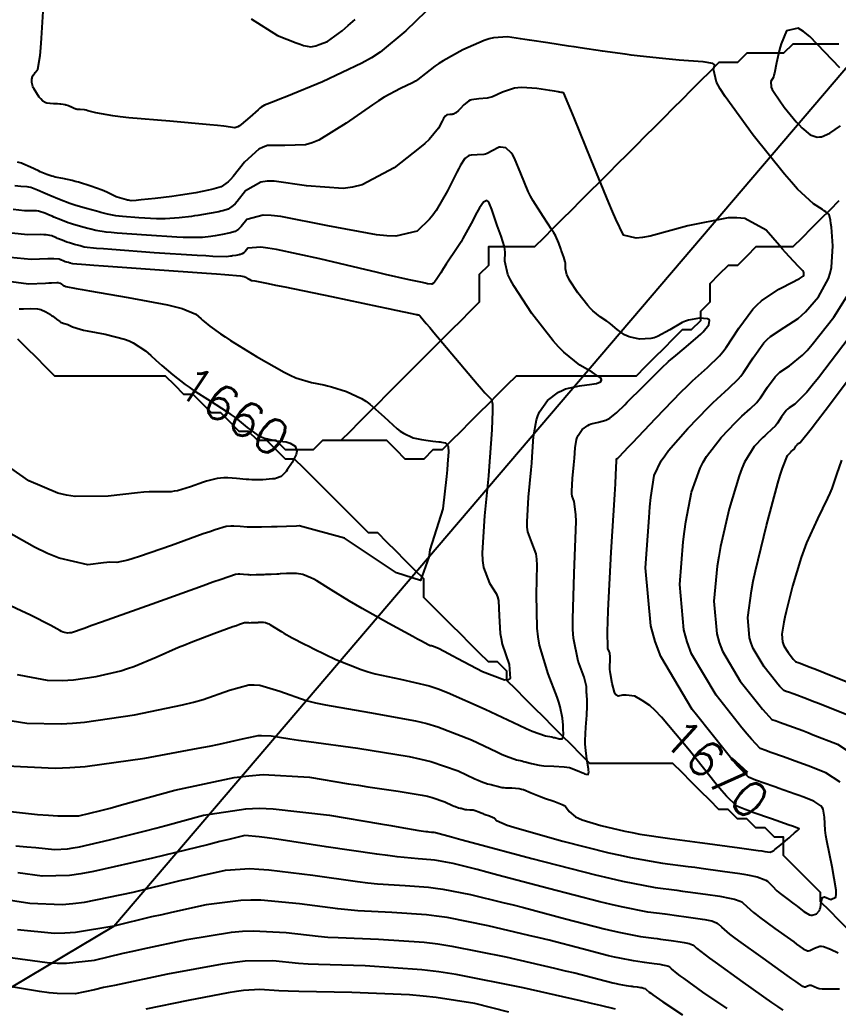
# Model space of a CAD drawing. Header units: metres. Extents: x 837117 to 838479, y 1189012 to 1191015.
# Drawn here: x 837875.2 to 837963.9, y 1190220.5 to 1190327.7 of the extents above; entities that cross this region are included whole.
import ezdxf

# ---------------------------------------------------------------- set-up
doc = ezdxf.new("R2010")
doc.units = ezdxf.units.M
doc.header["$LTSCALE"] = 0.3
for name, color, linetype in [('CORREDORVIA', 70, 'Continuous'), ('COTAS 10', 1, 'Continuous'), ('COTAS INT', 252, 'Continuous'), ('DRENAJE', 5, 'Continuous')]:
    doc.layers.add(name, color=color, linetype=linetype)
doc.styles.get("Standard").update_dxf_attribs({"font": 'simplex.shx'})

msp = doc.modelspace()

# ---------------------------------------------------------------- linework, layer by layer
at = {"layer": 'CORREDORVIA'}
msp.add_lwpolyline([(837910.68, 1191000.96), (838157.03, 1190996.19), (838237.17, 1190821.34), (838237, 1190602.88), (838240.03, 1190437.2), (838223.54, 1190366.27), (838212.2, 1190288.92), (838221.4, 1189997.88), (837954.54, 1189509.17), (837751.16, 1189231.38), (837593.19, 1189234.4), (837744.49, 1189686.61), (837750.28, 1189933.97), (837723.62, 1190051.52), (837726.09, 1190134.48), (837885.38, 1190229.43), (837983.18, 1190344.12), (837817.55, 1190502.19), (837798.03, 1190660.17), (837963.57, 1190795.98)], close=True, dxfattribs=at)
at = {"layer": 'COTAS 10'}
for points in [[(837873.78, 1190246.79), (837879.04, 1190246.55), (837880.63, 1190246.62), (837882.28, 1190246.74), (837888.73, 1190247.62), (837894.52, 1190248.71), (837895.74, 1190248.95), (837896.81, 1190249.17), (837899.33, 1190249.74), (837900.69, 1190250.03), (837901.04, 1190250.08), (837901.37, 1190250.1), (837902.43, 1190250.05), (837904.46, 1190249.74), (837905.4, 1190249.6), (837906.5, 1190249.45), (837911.83, 1190248.71), (837917.39, 1190247.8), (837918.64, 1190247.54), (837919.75, 1190247.27), (837922.71, 1190246.26), (837924.49, 1190245.41), (837924.86, 1190245.25), (837925.18, 1190245.11), (837925.88, 1190244.86), (837926.26, 1190244.78), (837926.38, 1190244.75), (837926.49, 1190244.72), (837926.94, 1190244.59), (837927.46, 1190244.47), (837927.63, 1190244.45), (837927.81, 1190244.43), (837928.53, 1190244.41), (837929.32, 1190244.34), (837929.55, 1190244.29), (837929.78, 1190244.23), (837930.62, 1190243.89), (837931.52, 1190243.5), (837931.79, 1190243.39), (837932.06, 1190243.29), (837933.08, 1190242.97), (837933.97, 1190242.61), (837934.17, 1190242.5), (837934.33, 1190242.38), (837934.74, 1190241.87), (837935.4, 1190241.29), (837935.74, 1190241.12), (837936.14, 1190240.96), (837938.14, 1190240.32), (837940.76, 1190239.71), (837941.55, 1190239.56), (837942.38, 1190239.41), (837945.62, 1190238.92), (837948.88, 1190238.5), (837949.71, 1190238.39), (837950.52, 1190238.28), (837953.19, 1190237.92), (837955.21, 1190237.63), (837955.61, 1190237.58), (837955.94, 1190237.53), (837956.52, 1190237.44), (837956.77, 1190237.54), (837956.89, 1190237.62), (837957.02, 1190237.72), (837957.68, 1190238.25), (837958.38, 1190238.85), (837958.55, 1190238.99), (837958.71, 1190239.13), (837959.16, 1190239.53), (837959.47, 1190239.8), (837959.53, 1190239.85), (837959.58, 1190239.9), (837959.66, 1190239.98), (837959.21, 1190240.15), (837958.92, 1190240.26), (837958.55, 1190240.39), (837956.64, 1190241.05), (837954.62, 1190241.76), (837954.19, 1190241.92), (837953.81, 1190242.06), (837952.9, 1190242.43), (837951.78, 1190243.51), (837951.26, 1190244.1), (837950.66, 1190244.82), (837947.75, 1190248.46), (837944.73, 1190252.08), (837944.05, 1190252.79), (837943.45, 1190253.36), (837942.63, 1190253.88), (837941.85, 1190254.36), (837940.89, 1190254.46), (837940.68, 1190254.47), (837940.49, 1190254.46), (837940.05, 1190254.37), (837939.78, 1190254.49), (837939.71, 1190254.62), (837939.64, 1190254.79), (837939.39, 1190255.74), (837939.21, 1190256.79), (837939.18, 1190257.02), (837939.15, 1190257.23), (837939.14, 1190257.76), (837939.16, 1190258.09), (837939.17, 1190258.17), (837939.17, 1190258.25), (837939.17, 1190258.47), (837939.16, 1190258.65), (837939.16, 1190258.69), (837939.16, 1190258.73), (837939.15, 1190258.86), (837939.12, 1190259.04), (837939.09, 1190259.11), (837939.07, 1190259.19), (837938.93, 1190259.54), (837938.88, 1190261.39), (837938.91, 1190262.41), (837938.96, 1190263.65), (837939.29, 1190269.97), (837939.66, 1190276.2), (837939.73, 1190277.39), (837939.78, 1190278.34), (837939.86, 1190279.87), (837939.86, 1190279.88), (837939.86, 1190279.89), (837939.86, 1190279.9), (837939.86, 1190279.94), (837939.86, 1190279.98), (837939.86, 1190280), (837939.86, 1190280.04), (837939.87, 1190280.06), (837939.87, 1190280.08), (837939.89, 1190280.09), (837939.91, 1190280.11), (837939.91, 1190280.11), (837939.92, 1190280.11), (837939.94, 1190280.12), (837939.96, 1190280.12), (837939.97, 1190280.13), (837939.98, 1190280.13), (837940, 1190280.15), (837940.02, 1190280.17), (837940.03, 1190280.18), (837940.04, 1190280.19), (837940.07, 1190280.22), (837940.71, 1190280.9), (837941.1, 1190281.31), (837941.59, 1190281.82), (837944.12, 1190284.49), (837946.88, 1190287.34), (837947.52, 1190287.97), (837948.1, 1190288.53), (837949.72, 1190289.98), (837951.01, 1190291.24), (837951.37, 1190291.68), (837951.74, 1190292.16), (837953.11, 1190294.23), (837954.62, 1190296.3), (837955.08, 1190296.78), (837955.56, 1190297.22), (837957.44, 1190298.48), (837959.07, 1190299.3), (837959.38, 1190299.47), (837959.64, 1190299.6), (837960.09, 1190299.88), (837960.15, 1190299.98), (837960.16, 1190300.01), (837960.17, 1190300.04), (837960.17, 1190300.17), (837960.15, 1190300.29), (837960.13, 1190300.32), (837960.12, 1190300.35), (837960.04, 1190300.46), (837959.83, 1190300.68), (837959.73, 1190300.79), (837959.61, 1190300.91), (837959.04, 1190301.51), (837958.16, 1190302.46), (837957.85, 1190302.81), (837957.51, 1190303.19), (837956.06, 1190304.88), (837953.77, 1190306.12), (837952.91, 1190306.22), (837951.94, 1190306.22), (837947.6, 1190305.33), (837943.49, 1190304.22), (837942.66, 1190304.08), (837941.97, 1190304), (837940.61, 1190304.33), (837939.78, 1190306.07), (837939.43, 1190306.89), (837939.02, 1190307.84), (837937.1, 1190312.51), (837935.27, 1190317.03), (837934.91, 1190317.9), (837934.62, 1190318.59), (837934.13, 1190319.72), (837934.06, 1190319.76), (837934.03, 1190319.77), (837934, 1190319.78), (837933.85, 1190319.8), (837933.7, 1190319.83), (837933.67, 1190319.83), (837933.64, 1190319.84), (837933.54, 1190319.85), (837933.13, 1190319.92), (837932.9, 1190319.96), (837932.62, 1190320), (837931.21, 1190320.23), (837929.59, 1190320.34), (837929.18, 1190320.31), (837928.79, 1190320.26), (837927.51, 1190319.83), (837926.41, 1190319.34), (837926.13, 1190319.25), (837925.85, 1190319.18), (837924.94, 1190319.09), (837924.16, 1190319.01), (837923.98, 1190318.95), (837923.81, 1190318.87), (837923.3, 1190318.47), (837922.91, 1190318.03), (837922.81, 1190317.93), (837922.72, 1190317.84), (837922.45, 1190317.59), (837922.2, 1190317.45), (837922.13, 1190317.43), (837922.06, 1190317.41), (837921.79, 1190317.39), (837921.54, 1190317.38), (837921.48, 1190317.36), (837921.43, 1190317.34), (837921.28, 1190317.24), (837921.11, 1190316.96), (837921.04, 1190316.83), (837920.95, 1190316.68), (837920.57, 1190315.92), (837919.56, 1190314.71), (837919.08, 1190314.27), (837918.52, 1190313.78), (837915.75, 1190311.61), (837912.28, 1190309.8), (837911.26, 1190309.54), (837910.22, 1190309.39), (837906.26, 1190309.68), (837902.75, 1190310.19), (837901.99, 1190310.17), (837901.32, 1190310.07), (837899.67, 1190309.13), (837898.74, 1190307.97), (837898.53, 1190307.74), (837898.33, 1190307.54), (837897.78, 1190307.14), (837897.2, 1190306.97), (837896.99, 1190306.92), (837896.75, 1190306.87), (837895.72, 1190306.66), (837894.49, 1190306.46), (837894.14, 1190306.41), (837893.79, 1190306.36), (837892.45, 1190306.2), (837890.94, 1190306.1), (837890.48, 1190306.1), (837890, 1190306.1), (837888.09, 1190306.19), (837886.34, 1190306.34), (837885.95, 1190306.38), (837885.6, 1190306.43), (837884.71, 1190306.59), (837883.99, 1190306.79), (837883.75, 1190306.86), (837883.49, 1190306.93), (837882.42, 1190307.21), (837881.25, 1190307.55), (837880.93, 1190307.65), (837880.61, 1190307.76), (837879.5, 1190308.18), (837878.46, 1190308.61), (837878.2, 1190308.73), (837877.95, 1190308.84), (837877.12, 1190309.21), (837876.38, 1190309.49), (837876.18, 1190309.54), (837875.99, 1190309.58), (837875.32, 1190309.62), (837874.64, 1190309.69)], [(837875.11, 1190296.33), (837875.35, 1190296.34), (837875.58, 1190296.35), (837876.38, 1190296.39), (837877.11, 1190296.35), (837877.29, 1190296.32), (837877.46, 1190296.27), (837878.03, 1190296.02), (837878.52, 1190295.71), (837878.64, 1190295.62), (837878.76, 1190295.53), (837879.17, 1190295.22), (837879.52, 1190294.96), (837879.61, 1190294.9), (837879.7, 1190294.86), (837879.99, 1190294.75), (837880.29, 1190294.67), (837880.39, 1190294.63), (837880.49, 1190294.59), (837880.91, 1190294.39), (837881.73, 1190294.12), (837882.09, 1190294.03), (837882.5, 1190293.94), (837884.46, 1190293.58), (837886.54, 1190293.06), (837887.04, 1190292.88), (837887.49, 1190292.67), (837888.83, 1190291.78), (837889.38, 1190291.28), (837889.95, 1190290.76), (837890.27, 1190290.49), (837890.59, 1190290.21), (837891.77, 1190289.2), (837893.11, 1190288.15), (837893.54, 1190287.85), (837893.99, 1190287.54), (837895.82, 1190286.37), (837897.65, 1190285.19), (837898.09, 1190284.87), (837898.52, 1190284.56), (837899.84, 1190283.48), (837901.03, 1190282.62), (837901.36, 1190282.45), (837901.7, 1190282.31), (837902.96, 1190282.05), (837904.05, 1190281.92), (837904.29, 1190281.86), (837904.5, 1190281.79), (837905.04, 1190281.44), (837905.2, 1190280.92), (837905.19, 1190280.74), (837905.14, 1190280.54), (837904.72, 1190279.69), (837904.18, 1190278.88), (837904.05, 1190278.7), (837903.92, 1190278.55), (837903.53, 1190278.17), (837903.02, 1190277.97), (837902.82, 1190277.93), (837902.59, 1190277.9), (837901.53, 1190277.82), (837900.34, 1190277.82), (837900.02, 1190277.83), (837899.72, 1190277.84), (837898.68, 1190277.94), (837897.75, 1190278.01), (837897.52, 1190278.01), (837897.29, 1190278.01), (837896.57, 1190277.94), (837895.72, 1190277.74), (837895.43, 1190277.65), (837895.11, 1190277.54), (837893.71, 1190277.06), (837892.28, 1190276.63), (837891.93, 1190276.56), (837891.6, 1190276.51), (837890.62, 1190276.5), (837889.21, 1190276.51), (837888.62, 1190276.47), (837887.94, 1190276.41), (837884.77, 1190276.03), (837881.18, 1190275.99), (837880.24, 1190276.13), (837879.32, 1190276.35), (837876.18, 1190277.7), (837873.24, 1190279.75)], [(837964.24, 1190279.95), (837963.71, 1190278.37), (837963.18, 1190276.86), (837962.96, 1190276.36), (837962.73, 1190275.82), (837961.63, 1190273.59), (837960.44, 1190270.97), (837960.14, 1190270.19), (837959.85, 1190269.39), (837958.92, 1190266.29), (837958.23, 1190263.52), (837958.1, 1190262.92), (837957.99, 1190262.39), (837957.78, 1190261.08), (837957.86, 1190260.26), (837957.92, 1190260.04), (837958, 1190259.82), (837958.44, 1190259.08), (837958.91, 1190258.49), (837959, 1190258.38), (837959.08, 1190258.28), (837959.24, 1190258.12), (837959.34, 1190258.08), (837959.38, 1190258.06), (837959.43, 1190258.04), (837959.66, 1190257.96), (837960.85, 1190257.5), (837961.51, 1190257.24), (837962.31, 1190256.92), (837966.38, 1190255.3)], [(837951.83, 1190220.49), (837949.22, 1190222.28), (837947.17, 1190223.75), (837946.76, 1190224.05), (837946.43, 1190224.3), (837945.81, 1190224.8), (837945.63, 1190224.97), (837945.57, 1190225), (837945.51, 1190225.04), (837945.25, 1190225.13), (837944.88, 1190225.21), (837944.74, 1190225.23), (837944.59, 1190225.26), (837943.94, 1190225.35), (837943.14, 1190225.46), (837942.9, 1190225.49), (837942.65, 1190225.53), (837941.68, 1190225.65), (837940.2, 1190225.94), (837939.64, 1190226.06), (837939, 1190226.22), (837936.13, 1190226.96), (837932.56, 1190227.89), (837931.47, 1190228.16), (837930.35, 1190228.43), (837925.95, 1190229.47), (837921.51, 1190230.35), (837920.36, 1190230.52), (837919.25, 1190230.67), (837915.5, 1190230.92), (837911.82, 1190231.1), (837910.75, 1190231.19), (837909.65, 1190231.3), (837905.5, 1190231.85), (837901.33, 1190232.24), (837900.22, 1190232.24), (837899.13, 1190232.21), (837895.38, 1190231.73), (837891.65, 1190230.92), (837890.58, 1190230.67), (837889.48, 1190230.42), (837885.38, 1190229.43), (837881.22, 1190228.73), (837880.09, 1190228.66), (837878.96, 1190228.64), (837874.96, 1190229.01)]]:
    msp.add_lwpolyline(points, dxfattribs=at)
at = {"layer": 'COTAS INT'}
for points in [[(837919.2, 1190328.56), (837917.04, 1190326.48), (837914.23, 1190324.17), (837913.29, 1190323.56), (837912.27, 1190322.97), (837907.99, 1190320.94), (837904.12, 1190319.37), (837903.37, 1190319.07), (837902.76, 1190318.82), (837901.7, 1190318.43), (837901.36, 1190318.21), (837901.2, 1190318.09), (837901.01, 1190317.93), (837900.11, 1190317.11), (837899.19, 1190316.32), (837899, 1190316.18), (837898.84, 1190316.08), (837898.48, 1190315.97), (837897.3, 1190316.15), (837896.62, 1190316.22), (837895.78, 1190316.3), (837891.47, 1190316.67), (837887, 1190317.06), (837886.07, 1190317.17), (837885.26, 1190317.26), (837883.44, 1190317.58), (837882.58, 1190317.82), (837882.39, 1190317.86), (837882.21, 1190317.9), (837881.73, 1190317.94), (837881.4, 1190317.95), (837881.32, 1190317.97), (837881.25, 1190317.98), (837881.02, 1190318.08), (837880.81, 1190318.2), (837880.75, 1190318.23), (837880.69, 1190318.25), (837880.46, 1190318.34), (837880.23, 1190318.42), (837880.17, 1190318.43), (837880.1, 1190318.45), (837879.88, 1190318.5), (837879.65, 1190318.53), (837879.59, 1190318.53), (837879.52, 1190318.54), (837879.28, 1190318.56), (837879.01, 1190318.57), (837878.92, 1190318.57), (837878.83, 1190318.58), (837878.47, 1190318.59), (837878.12, 1190318.64), (837878.03, 1190318.67), (837877.95, 1190318.7), (837877.7, 1190318.86), (837877.46, 1190319.11), (837877.38, 1190319.21), (837877.31, 1190319.3), (837877, 1190319.74), (837876.72, 1190320.21), (837876.66, 1190320.33), (837876.62, 1190320.45), (837876.51, 1190320.88), (837876.51, 1190321.25), (837876.52, 1190321.33), (837876.54, 1190321.42), (837876.65, 1190321.67), (837876.81, 1190321.89), (837876.87, 1190321.96), (837876.92, 1190322.03), (837877.15, 1190322.31), (837877.41, 1190323.81), (837877.48, 1190324.65), (837877.56, 1190325.68), (837877.86, 1190330.93)], [(837900.27, 1190327.78), (837903.12, 1190325.98), (837905.16, 1190325.17), (837905.58, 1190325.02), (837905.94, 1190324.9), (837906.74, 1190324.74), (837907.26, 1190324.86), (837907.44, 1190324.92), (837907.65, 1190324.99), (837908.54, 1190325.33), (837910.13, 1190326.47), (837910.78, 1190327.04), (837911.52, 1190327.72)], [(837964.05, 1190322.48), (837960.8, 1190325.88), (837960.12, 1190326.41), (837959.54, 1190326.75), (837958.27, 1190326.49), (837957.71, 1190325.07), (837957.59, 1190324.69), (837957.48, 1190324.31), (837957.2, 1190323), (837956.99, 1190321.9), (837956.92, 1190321.67), (837956.85, 1190321.47), (837956.57, 1190320.98), (837956.61, 1190320.38), (837956.74, 1190320.1), (837956.93, 1190319.78), (837958.03, 1190318.22), (837959.34, 1190316.62), (837959.66, 1190316.27), (837959.95, 1190315.97), (837960.83, 1190315.22), (837961.61, 1190314.96), (837961.84, 1190314.97), (837962.07, 1190315), (837962.96, 1190315.4), (837964.14, 1190316.17)], [(837871.59, 1190242.14), (837877.13, 1190241.53), (837878.3, 1190241.44), (837879.3, 1190241.37), (837881.6, 1190241.4), (837883.96, 1190241.96), (837885, 1190242.23), (837886.21, 1190242.56), (837891.99, 1190244.15), (837898.41, 1190245.53), (837900.03, 1190245.73), (837901.57, 1190245.85), (837906.59, 1190245.58), (837910.83, 1190244.87), (837911.9, 1190244.7), (837912.92, 1190244.54), (837916.2, 1190244.05), (837918.79, 1190243.63), (837919.37, 1190243.51), (837919.88, 1190243.38), (837921.26, 1190242.91), (837922.09, 1190242.52), (837922.26, 1190242.44), (837922.41, 1190242.38), (837922.74, 1190242.26), (837922.91, 1190242.22), (837922.97, 1190242.21), (837923.02, 1190242.2), (837923.23, 1190242.14), (837923.47, 1190242.08), (837923.55, 1190242.07), (837923.63, 1190242.06), (837923.97, 1190242.05), (837924.34, 1190242.02), (837924.44, 1190242), (837924.55, 1190241.97), (837924.94, 1190241.81), (837925.36, 1190241.63), (837925.48, 1190241.58), (837925.61, 1190241.53), (837926.08, 1190241.38), (837926.5, 1190241.22), (837926.59, 1190241.16), (837926.67, 1190241.1), (837926.85, 1190240.87), (837928.02, 1190240.37), (837928.72, 1190240.15), (837929.58, 1190239.89), (837934.03, 1190238.65), (837939.03, 1190237.38), (837940.24, 1190237.11), (837941.37, 1190236.87), (837944.83, 1190236.27), (837947.63, 1190235.9), (837948.35, 1190235.81), (837949.04, 1190235.71), (837951.34, 1190235.4), (837953.22, 1190235.12), (837953.65, 1190235.05), (837954.04, 1190234.99), (837955.11, 1190234.76), (837955.85, 1190234.49), (837956.03, 1190234.4), (837956.2, 1190234.29), (837956.72, 1190233.81), (837957.24, 1190233.27), (837957.4, 1190233.12), (837957.58, 1190232.97), (837958.3, 1190232.41), (837959.07, 1190231.86), (837959.27, 1190231.71), (837959.47, 1190231.56), (837960.16, 1190231.03), (837960.78, 1190230.67), (837960.93, 1190230.63), (837961.07, 1190230.61), (837961.53, 1190230.75), (837961.84, 1190231.13), (837961.9, 1190231.27), (837961.95, 1190231.42), (837962.02, 1190232.05), (837962.17, 1190232.53), (837962.27, 1190232.58), (837962.4, 1190232.59), (837963.08, 1190232.33), (837963.62, 1190232.57), (837963.66, 1190232.9), (837963.65, 1190233.34), (837963.22, 1190235.85), (837962.65, 1190238.66), (837962.55, 1190239.27), (837962.47, 1190239.82), (837962.39, 1190241.24), (837962.26, 1190242.1), (837962.15, 1190242.3), (837962.01, 1190242.48), (837961.24, 1190242.99), (837960.06, 1190243.44), (837959.65, 1190243.58), (837959.22, 1190243.74), (837957.37, 1190244.39), (837957.12, 1190244.48), (837955.63, 1190245), (837955.26, 1190245.14), (837954.93, 1190245.26), (837954.17, 1190245.57), (837952.96, 1190246.82), (837952.35, 1190247.54), (837951.63, 1190248.42), (837948.52, 1190252.35), (837948.07, 1190252.92), (837944.66, 1190258.65), (837944.04, 1190260.29), (837943.56, 1190261.97), (837943.01, 1190268.26), (837943.38, 1190273.73), (837943.48, 1190274.89), (837943.58, 1190275.9), (837943.94, 1190278.26), (837944.71, 1190279.87), (837945.08, 1190280.41), (837945.5, 1190280.98), (837947.59, 1190283.37), (837949.79, 1190285.65), (837950.3, 1190286.15), (837950.76, 1190286.6), (837952.03, 1190287.74), (837953.03, 1190288.72), (837953.31, 1190289.06), (837953.6, 1190289.43), (837954.66, 1190291.03), (837955.83, 1190292.64), (837956.19, 1190293.01), (837956.56, 1190293.35), (837958.02, 1190294.33), (837959.54, 1190295.31), (837959.94, 1190295.66), (837960.35, 1190296.03), (837961.75, 1190297.66), (837962.82, 1190299.62), (837963.02, 1190300.21), (837963.16, 1190300.81), (837963.3, 1190303.17), (837963.14, 1190305.2), (837963.09, 1190305.61), (837963.05, 1190305.94), (837962.89, 1190306.56), (837962.54, 1190306.84), (837962.37, 1190306.96), (837962.17, 1190307.1), (837961.19, 1190307.73), (837959.48, 1190309.33), (837958.81, 1190310.07), (837958.06, 1190310.94), (837954.67, 1190315.17), (837951.62, 1190319.35), (837951.08, 1190320.19), (837950.68, 1190320.9), (837950.35, 1190322.32), (837950.51, 1190322.76), (837950.42, 1190322.85), (837950.28, 1190322.93), (837949.25, 1190323.1), (837947.67, 1190323.23), (837947.16, 1190323.27), (837946.63, 1190323.31), (837944.47, 1190323.52), (837942.11, 1190323.77), (837941.44, 1190323.85), (837940.78, 1190323.94), (837938.34, 1190324.28), (837935.93, 1190324.64), (837935.28, 1190324.73), (837934.64, 1190324.83), (837932.41, 1190325.16), (837930.42, 1190325.45), (837929.93, 1190325.53), (837929.47, 1190325.6), (837928.04, 1190325.82), (837926.54, 1190325.73), (837926.04, 1190325.6), (837925.5, 1190325.42), (837923.22, 1190324.41), (837921.06, 1190323.21), (837920.59, 1190322.93), (837920.18, 1190322.66), (837919.15, 1190321.85), (837918.34, 1190321.19), (837918.06, 1190321.01), (837917.75, 1190320.83), (837916.46, 1190320.22), (837914.68, 1190319.28), (837914.06, 1190318.9), (837913.4, 1190318.47), (837910.56, 1190316.45), (837907.61, 1190314.63), (837906.87, 1190314.33), (837906.17, 1190314.11), (837903.93, 1190314.03), (837902.04, 1190314.04), (837901.55, 1190313.88), (837901.09, 1190313.65), (837899.56, 1190312.23), (837898.32, 1190310.68), (837898.03, 1190310.36), (837897.77, 1190310.1), (837897.03, 1190309.56), (837896.25, 1190309.34), (837895.96, 1190309.27), (837895.65, 1190309.2), (837894.26, 1190308.92), (837892.62, 1190308.65), (837892.15, 1190308.58), (837891.68, 1190308.52), (837889.88, 1190308.3), (837888.36, 1190308.14), (837888.05, 1190308.11), (837887.79, 1190308.09), (837887.25, 1190308.06), (837886.97, 1190308.11), (837886.86, 1190308.13), (837886.75, 1190308.16), (837886.26, 1190308.29), (837885.75, 1190308.46), (837885.62, 1190308.5), (837885.51, 1190308.55), (837885.15, 1190308.74), (837884.62, 1190308.99), (837884.39, 1190309.08), (837884.13, 1190309.19), (837882.9, 1190309.63), (837881.54, 1190310.06), (837881.2, 1190310.16), (837880.88, 1190310.24), (837879.85, 1190310.47), (837879.02, 1190310.63), (837878.83, 1190310.68), (837878.65, 1190310.72), (837878.12, 1190310.89), (837877.59, 1190311.12), (837877.41, 1190311.2), (837877.21, 1190311.29), (837876.34, 1190311.69), (837875.54, 1190312.05), (837875.37, 1190312.12), (837875.23, 1190312.17), (837874.94, 1190312.25)], [(837872.52, 1190251.98), (837875.97, 1190251.44), (837879.68, 1190251.34), (837880.9, 1190251.42), (837882.21, 1190251.54), (837887.63, 1190252.34), (837892.84, 1190253.41), (837894.01, 1190253.7), (837895.07, 1190253.99), (837897.91, 1190254.99), (837900.01, 1190255.57), (837900.6, 1190255.59), (837901.2, 1190255.55), (837903.39, 1190254.89), (837906.22, 1190253.9), (837907.23, 1190253.65), (837908.33, 1190253.4), (837913.1, 1190252.6), (837918.08, 1190251.69), (837919.32, 1190251.38), (837920.48, 1190251.04), (837924.16, 1190249.61), (837926.89, 1190248.31), (837927.46, 1190248.05), (837927.95, 1190247.84), (837929.03, 1190247.45), (837929.61, 1190247.33), (837929.79, 1190247.29), (837929.96, 1190247.25), (837930.65, 1190247.04), (837931.46, 1190246.86), (837931.71, 1190246.83), (837931.98, 1190246.8), (837933.08, 1190246.77), (837934.2, 1190246.71), (837934.48, 1190246.66), (837934.75, 1190246.61), (837935.61, 1190246.31), (837936.27, 1190246.01), (837936.4, 1190245.95), (837936.52, 1190245.91), (837936.78, 1190245.86), (837936.84, 1190246.14), (837936.83, 1190246.3), (837936.82, 1190246.49), (837936.65, 1190247.51), (837936.48, 1190248.8), (837936.46, 1190249.18), (837936.45, 1190249.56), (837936.52, 1190250.98), (837936.63, 1190252.31), (837936.64, 1190252.63), (837936.66, 1190252.93), (837936.66, 1190253.84), (837936.63, 1190254.55), (837936.62, 1190254.72), (837936.61, 1190254.89), (837936.59, 1190255.42), (837936.43, 1190256.12), (837936.35, 1190256.4), (837936.24, 1190256.72), (837935.69, 1190258.16), (837935.2, 1190260.64), (837935.14, 1190261.6), (837935.11, 1190262.7), (837935.25, 1190267.67), (837935.46, 1190272.37), (837935.47, 1190273.29), (837935.46, 1190274.06), (837935.27, 1190275.45), (837935.05, 1190276.03), (837935.02, 1190276.28), (837935.01, 1190276.57), (837935.08, 1190277.94), (837935.23, 1190279.43), (837935.26, 1190279.8), (837935.29, 1190280.16), (837935.37, 1190281.28), (837935.52, 1190282.19), (837935.6, 1190282.41), (837935.69, 1190282.62), (837936.14, 1190283.26), (837936.74, 1190283.71), (837936.93, 1190283.81), (837937.12, 1190283.89), (837937.89, 1190284.06), (837938.7, 1190284.27), (837938.91, 1190284.38), (837939.13, 1190284.5), (837939.89, 1190285.12), (837940.74, 1190285.95), (837941.01, 1190286.22), (837941.29, 1190286.5), (837942.44, 1190287.62), (837943.55, 1190288.71), (837944.05, 1190289.21), (837944.74, 1190289.91), (837945.48, 1190290.62), (837945.76, 1190290.86), (837946.06, 1190291.12), (837947.41, 1190292.22), (837948.72, 1190293.33), (837949.01, 1190293.6), (837949.26, 1190293.84), (837949.86, 1190294.59), (837949.93, 1190295.08), (837949.85, 1190295.17), (837949.71, 1190295.25), (837948.86, 1190295.34), (837947.67, 1190295.13), (837947.32, 1190295.01), (837946.97, 1190294.85), (837945.64, 1190294.08), (837944.31, 1190293.34), (837943.95, 1190293.21), (837943.59, 1190293.12), (837942.35, 1190293.05), (837941.24, 1190293.31), (837940.96, 1190293.41), (837940.71, 1190293.53), (837939.92, 1190294.09), (837939.21, 1190294.7), (837939.02, 1190294.85), (837938.82, 1190295), (837938.09, 1190295.47), (837937.28, 1190296.12), (837937.02, 1190296.39), (837936.75, 1190296.69), (837935.68, 1190298.08), (837934.77, 1190299.46), (837934.6, 1190299.76), (837934.47, 1190300.03), (837934.32, 1190300.69), (837934.34, 1190301.15), (837934.33, 1190301.28), (837934.3, 1190301.42), (837934.14, 1190301.95), (837933.93, 1190302.52), (837933.87, 1190302.69), (837933.81, 1190302.85), (837933.62, 1190303.46), (837933.24, 1190304.29), (837933.07, 1190304.58), (837932.86, 1190304.91), (837931.9, 1190306.35), (837930.82, 1190308.06), (837930.55, 1190308.56), (837930.3, 1190309.07), (837929.48, 1190311.01), (837928.79, 1190312.66), (837928.61, 1190313), (837928.43, 1190313.27), (837927.85, 1190313.81), (837927.3, 1190313.88), (837927.15, 1190313.85), (837926.99, 1190313.81), (837926.44, 1190313.51), (837925.84, 1190313.18), (837925.66, 1190313.12), (837925.48, 1190313.07), (837924.76, 1190313.03), (837924.1, 1190313), (837923.94, 1190312.97), (837923.81, 1190312.92), (837923.42, 1190312.65), (837922.96, 1190311.9), (837922.76, 1190311.55), (837922.54, 1190311.14), (837921.53, 1190309.13), (837920.3, 1190307), (837919.95, 1190306.5), (837919.59, 1190306.05), (837918.26, 1190304.76), (837915.95, 1190304.23), (837914.97, 1190304.25), (837913.85, 1190304.35), (837908.59, 1190305.34), (837903.47, 1190306.34), (837902.43, 1190306.45), (837901.56, 1190306.49), (837899.78, 1190306.03), (837899.17, 1190305.26), (837899.03, 1190305.11), (837898.9, 1190304.98), (837898.53, 1190304.71), (837898.15, 1190304.6), (837898.01, 1190304.57), (837897.86, 1190304.53), (837897.17, 1190304.4), (837896.36, 1190304.27), (837896.13, 1190304.23), (837895.9, 1190304.2), (837895.01, 1190304.09), (837893.53, 1190304.07), (837892.91, 1190304.08), (837892.21, 1190304.11), (837888.93, 1190304.31), (837885.75, 1190304.55), (837885.1, 1190304.61), (837884.56, 1190304.66), (837883.44, 1190304.82), (837882.91, 1190304.97), (837882.74, 1190305.01), (837882.55, 1190305.06), (837881.77, 1190305.27), (837880.91, 1190305.52), (837880.68, 1190305.59), (837880.45, 1190305.67), (837879.63, 1190305.98), (837878.88, 1190306.29), (837878.69, 1190306.38), (837878.5, 1190306.46), (837877.9, 1190306.73), (837877.22, 1190306.93), (837876.99, 1190306.96), (837876.74, 1190306.98), (837875.69, 1190306.98), (837874.48, 1190307.11)], [(837874.91, 1190256.72), (837875.85, 1190256.52), (837878.16, 1190256.09), (837879.85, 1190256.05), (837880.41, 1190256.08), (837881.01, 1190256.14), (837883.48, 1190256.5), (837886.14, 1190257.12), (837886.85, 1190257.34), (837887.55, 1190257.57), (837889.99, 1190258.57), (837892.39, 1190259.65), (837893.07, 1190259.93), (837893.75, 1190260.21), (837896.23, 1190261.16), (837898.27, 1190261.89), (837898.67, 1190262.03), (837898.99, 1190262.15), (837899.55, 1190262.34), (837899.65, 1190262.35), (837899.68, 1190262.35), (837899.71, 1190262.35), (837899.83, 1190262.34), (837899.97, 1190262.33), (837900.02, 1190262.33), (837900.06, 1190262.32), (837900.25, 1190262.33), (837900.46, 1190262.33), (837900.51, 1190262.33), (837900.56, 1190262.34), (837900.76, 1190262.34), (837900.95, 1190262.35), (837901.01, 1190262.35), (837901.06, 1190262.36), (837901.27, 1190262.37), (837901.49, 1190262.38), (837901.55, 1190262.38), (837901.6, 1190262.37), (837901.82, 1190262.34), (837902.09, 1190262.23), (837902.19, 1190262.18), (837902.3, 1190262.12), (837902.77, 1190261.83), (837903.4, 1190261.44), (837903.6, 1190261.32), (837903.82, 1190261.2), (837904.72, 1190260.69), (837906.05, 1190260), (837906.53, 1190259.76), (837907.07, 1190259.49), (837909.45, 1190258.34), (837912.18, 1190257.23), (837912.94, 1190256.98), (837913.7, 1190256.76), (837916.46, 1190256.2), (837919.55, 1190255.47), (837920.52, 1190255.15), (837921.53, 1190254.77), (837925.61, 1190252.96), (837929.29, 1190251.21), (837930.06, 1190250.86), (837930.71, 1190250.57), (837932.17, 1190250.05), (837932.85, 1190249.93), (837933.01, 1190249.89), (837933.17, 1190249.86), (837933.63, 1190249.73), (837933.94, 1190249.73), (837934, 1190249.78), (837934.05, 1190249.84), (837934.1, 1190250.25), (837934.08, 1190250.83), (837934.07, 1190251.02), (837934.06, 1190251.21), (837934.02, 1190251.98), (837933.75, 1190253.21), (837933.6, 1190253.7), (837933.41, 1190254.25), (837932.44, 1190256.77), (837931.52, 1190259.88), (837931.37, 1190260.79), (837931.25, 1190261.74), (837931.2, 1190265.36), (837931.26, 1190268.54), (837931.21, 1190269.21), (837931.14, 1190269.77), (837930.68, 1190271.03), (837930.24, 1190272.18), (837930.19, 1190272.67), (837930.16, 1190273.24), (837930.31, 1190275.93), (837930.6, 1190278.88), (837930.67, 1190279.61), (837930.72, 1190280.31), (837930.87, 1190282.52), (837931.17, 1190284.32), (837931.32, 1190284.75), (837931.5, 1190285.16), (837932.39, 1190286.42), (837933.58, 1190287.32), (837933.95, 1190287.5), (837934.33, 1190287.66), (837935.84, 1190288.01), (837937.18, 1190288.17), (837937.45, 1190288.22), (837937.67, 1190288.26), (837938.13, 1190288.43), (837938.23, 1190288.6), (837938.24, 1190288.65), (837938.23, 1190288.69), (837938.13, 1190288.85), (837937.68, 1190289.16), (837937.46, 1190289.3), (837937.2, 1190289.46), (837935.89, 1190290.23), (837934.13, 1190291.64), (837933.58, 1190292.22), (837933, 1190292.86), (837930.69, 1190295.85), (837928.72, 1190298.84), (837928.36, 1190299.49), (837928.08, 1190300.06), (837927.74, 1190301.5), (837927.8, 1190302.48), (837927.77, 1190302.77), (837927.72, 1190303.07), (837927.37, 1190304.21), (837926.92, 1190305.39), (837926.81, 1190305.7), (837926.7, 1190306.02), (837926.34, 1190307.12), (837926.01, 1190307.89), (837925.91, 1190308), (837925.81, 1190308.07), (837925.44, 1190307.91), (837925.01, 1190307.28), (837924.86, 1190307.04), (837924.71, 1190306.78), (837924.09, 1190305.59), (837923.4, 1190304.28), (837923.21, 1190303.95), (837923.01, 1190303.62), (837922.3, 1190302.52), (837921.67, 1190301.6), (837921.53, 1190301.39), (837921.4, 1190301.2), (837921.08, 1190300.66), (837920.83, 1190300.24), (837920.76, 1190300.12), (837920.69, 1190300.01), (837920.4, 1190299.58), (837920.13, 1190299.23), (837920.07, 1190299.16), (837920.01, 1190299.11), (837919.83, 1190299.01), (837919.36, 1190299.07), (837919.12, 1190299.12), (837918.83, 1190299.18), (837917.38, 1190299.5), (837914.82, 1190300.08), (837913.83, 1190300.31), (837912.73, 1190300.57), (837907.72, 1190301.75), (837903, 1190302.77), (837902.07, 1190302.92), (837901.3, 1190303.02), (837899.9, 1190302.93), (837899.6, 1190302.56), (837899.53, 1190302.48), (837899.46, 1190302.42), (837899.29, 1190302.29), (837899.1, 1190302.24), (837899.03, 1190302.22), (837898.96, 1190302.2), (837898.62, 1190302.14), (837898.23, 1190302.07), (837898.12, 1190302.06), (837898.01, 1190302.04), (837897.58, 1190301.99), (837896.11, 1190302.03), (837895.34, 1190302.07), (837894.42, 1190302.12), (837889.77, 1190302.43), (837885.16, 1190302.77), (837884.25, 1190302.84), (837883.51, 1190302.9), (837882.18, 1190303.04), (837881.84, 1190303.14), (837881.73, 1190303.17), (837881.61, 1190303.2), (837881.11, 1190303.33), (837880.58, 1190303.49), (837880.43, 1190303.53), (837880.28, 1190303.58), (837879.77, 1190303.78), (837879.29, 1190303.98), (837879.17, 1190304.03), (837879.05, 1190304.08), (837878.67, 1190304.25), (837878.06, 1190304.37), (837877.79, 1190304.38), (837877.49, 1190304.39), (837876.06, 1190304.35), (837874.31, 1190304.53)], [(837874.14, 1190301.95), (837876.44, 1190301.71), (837878.24, 1190301.79), (837878.6, 1190301.8), (837878.9, 1190301.8), (837879.45, 1190301.77), (837879.6, 1190301.7), (837879.65, 1190301.68), (837879.71, 1190301.66), (837879.9, 1190301.57), (837880.12, 1190301.49), (837880.24, 1190301.45), (837880.47, 1190301.39), (837880.67, 1190301.33), (837880.72, 1190301.32), (837880.77, 1190301.31), (837880.91, 1190301.27), (837882.34, 1190301.15), (837883.21, 1190301.08), (837884.28, 1190301.01), (837889.81, 1190300.61), (837895.41, 1190300.21), (837896.52, 1190300.13), (837897.43, 1190300.06), (837899.12, 1190299.91), (837899.47, 1190299.84), (837899.54, 1190299.83), (837899.59, 1190299.82), (837899.7, 1190299.78), (837899.73, 1190299.75), (837899.74, 1190299.75), (837899.75, 1190299.74), (837899.78, 1190299.71), (837899.84, 1190299.67), (837899.87, 1190299.65), (837899.9, 1190299.63), (837900.05, 1190299.54), (837900.24, 1190299.45), (837900.31, 1190299.43), (837900.38, 1190299.41), (837900.65, 1190299.36), (837902.1, 1190299.08), (837902.91, 1190298.91), (837903.9, 1190298.71), (837908.96, 1190297.67), (837914.08, 1190296.6), (837915.1, 1190296.39), (837915.96, 1190296.21), (837917.67, 1190295.85), (837918.15, 1190295.74), (837918.25, 1190295.72), (837918.32, 1190295.7), (837918.45, 1190295.68), (837918.47, 1190295.66), (837918.49, 1190295.64), (837918.51, 1190295.62), (837918.59, 1190295.53), (837919.24, 1190294.76), (837919.61, 1190294.32), (837920.07, 1190293.77), (837922.4, 1190290.99), (837924.76, 1190288.21), (837925.22, 1190287.68), (837925.6, 1190287.24), (837926.3, 1190286.53), (837926.42, 1190286), (837926.43, 1190285.68), (837926.43, 1190285.28), (837926.35, 1190283.23), (837926.14, 1190280.27), (837926.06, 1190279.29), (837925.97, 1190278.25), (837925.54, 1190273.92), (837925.31, 1190269.91), (837925.35, 1190269.06), (837925.43, 1190268.32), (837926.09, 1190266.62), (837926.82, 1190265.49), (837926.96, 1190265.11), (837927.06, 1190264.72), (837927.15, 1190263.07), (837927.25, 1190261.15), (837927.35, 1190260.59), (837927.48, 1190260.01), (837928.22, 1190257.8), (837928.35, 1190256.27), (837928.1, 1190256.12), (837927.72, 1190256.1), (837925.34, 1190257), (837922.67, 1190258.41), (837922.12, 1190258.7), (837921.65, 1190258.94), (837920.63, 1190259.47), (837920.2, 1190259.67), (837920.11, 1190259.71), (837920.03, 1190259.74), (837919.81, 1190259.8), (837919.67, 1190259.83), (837919.63, 1190259.84), (837919.59, 1190259.85), (837919.45, 1190259.91), (837918.71, 1190260.31), (837918.3, 1190260.54), (837917.79, 1190260.81), (837915.2, 1190262.23), (837912.3, 1190263.85), (837911.6, 1190264.26), (837910.94, 1190264.65), (837908.92, 1190265.9), (837907.4, 1190266.84), (837907.05, 1190267.03), (837906.73, 1190267.19), (837905.85, 1190267.53), (837905.17, 1190267.64), (837904.98, 1190267.65), (837904.79, 1190267.66), (837904.1, 1190267.65), (837903.42, 1190267.6), (837903.24, 1190267.58), (837903.06, 1190267.57), (837902.43, 1190267.55), (837901.82, 1190267.53), (837901.64, 1190267.52), (837901.46, 1190267.52), (837900.82, 1190267.5), (837900.21, 1190267.49), (837900.05, 1190267.5), (837899.91, 1190267.5), (837899.44, 1190267.54), (837899.05, 1190267.57), (837898.96, 1190267.57), (837898.86, 1190267.57), (837898.56, 1190267.54), (837897, 1190267.02), (837896.12, 1190266.71), (837895.05, 1190266.33), (837889.53, 1190264.34), (837884.06, 1190262.37), (837883.01, 1190262), (837882.17, 1190261.7), (837880.79, 1190261.22), (837880.68, 1190261.22), (837880.64, 1190261.22), (837880.59, 1190261.22), (837880.35, 1190261.19), (837879.91, 1190261.29), (837879.73, 1190261.37), (837879.52, 1190261.47), (837878.57, 1190262), (837876.35, 1190263.14), (837875.35, 1190263.61), (837874.18, 1190264.15)], [(837873.73, 1190299.36), (837876.15, 1190299.04), (837877.97, 1190299.14), (837878.33, 1190299.15), (837878.63, 1190299.17), (837879.2, 1190299.2), (837879.36, 1190299.19), (837879.4, 1190299.18), (837879.44, 1190299.17), (837879.56, 1190299.12), (837879.67, 1190299.05), (837879.7, 1190299.03), (837879.73, 1190299.01), (837879.82, 1190298.94), (837879.89, 1190298.88), (837879.91, 1190298.87), (837879.93, 1190298.86), (837880, 1190298.84), (837880.06, 1190298.82), (837880.09, 1190298.81), (837880.11, 1190298.8), (837880.2, 1190298.75), (837881.3, 1190298.54), (837881.95, 1190298.42), (837882.76, 1190298.28), (837886.94, 1190297.57), (837891.21, 1190296.76), (837892.07, 1190296.56), (837892.8, 1190296.37), (837894.27, 1190295.78), (837894.84, 1190295.26), (837895, 1190295.11), (837895.17, 1190294.97), (837895.77, 1190294.45), (837896.93, 1190293.64), (837897.44, 1190293.3), (837898.03, 1190292.92), (837900.86, 1190291.16), (837903.83, 1190289.48), (837904.5, 1190289.14), (837905.11, 1190288.86), (837906.79, 1190288.34), (837908.14, 1190288.1), (837908.55, 1190288), (837908.96, 1190287.89), (837910.58, 1190287.39), (837912.24, 1190286.61), (837912.69, 1190286.32), (837913.13, 1190286.01), (837914.68, 1190284.65), (837916.08, 1190283.35), (837916.43, 1190283.08), (837916.77, 1190282.85), (837917.83, 1190282.36), (837918.74, 1190282.17), (837918.97, 1190282.13), (837919.2, 1190282.09), (837919.96, 1190282), (837920.6, 1190281.94), (837920.74, 1190281.92), (837920.88, 1190281.9), (837921.29, 1190281.81), (837921.55, 1190281.61), (837921.59, 1190281.51), (837921.63, 1190281.4), (837921.66, 1190280.85), (837921.55, 1190279.49), (837921.49, 1190278.88), (837921.42, 1190278.15), (837921.05, 1190274.65), (837919.63, 1190270.23), (837919.52, 1190269.41), (837918.6, 1190266.89), (837916.01, 1190267.73), (837910.37, 1190271.47), (837905.48, 1190272.82), (837905.17, 1190272.8), (837904.11, 1190272.75), (837903.07, 1190272.72), (837902.77, 1190272.71), (837902.48, 1190272.7), (837901.38, 1190272.67), (837900.35, 1190272.66), (837900.09, 1190272.66), (837899.85, 1190272.67), (837899.06, 1190272.74), (837898.4, 1190272.79), (837898.24, 1190272.79), (837898.08, 1190272.79), (837897.56, 1190272.74), (837896.36, 1190272.38), (837895.78, 1190272.18), (837895.08, 1190271.94), (837891.62, 1190270.7), (837888.17, 1190269.5), (837887.47, 1190269.28), (837886.89, 1190269.1), (837885.7, 1190268.86), (837884.95, 1190268.87), (837884.63, 1190268.84), (837884.26, 1190268.81), (837882.56, 1190268.61), (837879.46, 1190269.3), (837878.21, 1190269.82), (837876.79, 1190270.49), (837870.27, 1190274.14)], [(837964.09, 1190245.04), (837962.53, 1190246.06), (837960.62, 1190246.81), (837960.12, 1190247), (837959.63, 1190247.18), (837957.94, 1190247.78), (837956.58, 1190248.26), (837956.29, 1190248.37), (837956.04, 1190248.46), (837955.44, 1190248.7), (837954.49, 1190249.69), (837954.02, 1190250.25), (837953.45, 1190250.94), (837950.66, 1190254.46), (837947.99, 1190258.94), (837947.51, 1190260.23), (837947.14, 1190261.54), (837946.71, 1190266.46), (837947.08, 1190271.08), (837947.21, 1190272.2), (837947.36, 1190273.25), (837947.99, 1190276.46), (837948.92, 1190279.06), (837949.25, 1190279.72), (837949.61, 1190280.34), (837951.19, 1190282.4), (837952.75, 1190284.01), (837953.11, 1190284.37), (837953.44, 1190284.69), (837954.34, 1190285.5), (837955.05, 1190286.19), (837955.25, 1190286.43), (837955.45, 1190286.7), (837956.21, 1190287.84), (837957.04, 1190288.97), (837957.29, 1190289.24), (837957.56, 1190289.48), (837958.59, 1190290.18), (837960, 1190291.32), (837960.5, 1190291.84), (837961.05, 1190292.46), (837963.41, 1190295.44), (837965.53, 1190298.84)], [(837965.08, 1190293.22), (837961.75, 1190288.88), (837961.06, 1190288.03), (837960.47, 1190287.32), (837959.17, 1190286.02), (837958.55, 1190285.61), (837958.4, 1190285.47), (837958.25, 1190285.31), (837957.75, 1190284.64), (837957.31, 1190283.96), (837957.19, 1190283.81), (837957.07, 1190283.66), (837956.65, 1190283.25), (837956.11, 1190282.77), (837955.92, 1190282.59), (837955.71, 1190282.38), (837954.78, 1190281.42), (837953.72, 1190279.71), (837953.43, 1190279.02), (837953.13, 1190278.24), (837952.05, 1190274.67), (837951.14, 1190270.59), (837950.94, 1190269.5), (837950.78, 1190268.43), (837950.4, 1190264.67), (837950.71, 1190261.11), (837950.98, 1190260.17), (837951.33, 1190259.23), (837953.26, 1190256), (837955.27, 1190253.45), (837955.68, 1190252.96), (837956.02, 1190252.55), (837956.7, 1190251.84), (837957.14, 1190251.67), (837957.32, 1190251.6), (837957.53, 1190251.52), (837958.52, 1190251.18), (837960.03, 1190250.62), (837960.58, 1190250.41), (837961.18, 1190250.18), (837963.81, 1190249.14), (837966.16, 1190247.6)], [(837965.09, 1190252.22), (837961.75, 1190253.55), (837961.05, 1190253.82), (837960.44, 1190254.06), (837959.09, 1190254.57), (837958.48, 1190254.78), (837958.35, 1190254.83), (837958.24, 1190254.87), (837957.97, 1190254.98), (837957.55, 1190255.42), (837957.34, 1190255.67), (837957.09, 1190255.97), (837955.85, 1190257.54), (837954.66, 1190259.53), (837954.45, 1190260.1), (837954.28, 1190260.69), (837954.09, 1190262.87), (837954.48, 1190265.77), (837954.68, 1190266.81), (837954.92, 1190267.94), (837956.11, 1190272.87), (837957.34, 1190277.43), (837957.6, 1190278.33), (837957.83, 1190279.07), (837958.38, 1190280.44), (837958.67, 1190280.74), (837958.73, 1190280.8), (837958.79, 1190280.86), (837958.96, 1190281.01), (837959.09, 1190281.14), (837959.13, 1190281.18), (837959.17, 1190281.23), (837959.3, 1190281.44), (837959.46, 1190281.65), (837959.5, 1190281.7), (837959.55, 1190281.74), (837959.74, 1190281.87), (837960.94, 1190283.33), (837961.62, 1190284.22), (837962.45, 1190285.31), (837966.74, 1190291)], [(837874.77, 1190238.14), (837875.95, 1190238.04), (837876.94, 1190237.96), (837878.97, 1190237.74), (837880.37, 1190237.81), (837880.97, 1190237.91), (837881.66, 1190238.04), (837884.92, 1190238.78), (837888.83, 1190239.77), (837889.92, 1190240.06), (837891.03, 1190240.35), (837895.09, 1190241.47), (837899.69, 1190242.16), (837901.14, 1190242.2), (837902.66, 1190242.16), (837908.77, 1190241.47), (837914.27, 1190240.51), (837915.4, 1190240.32), (837916.36, 1190240.16), (837918.42, 1190239.81), (837919.21, 1190239.7), (837919.37, 1190239.67), (837919.51, 1190239.65), (837919.81, 1190239.62), (837919.97, 1190239.61), (837920.02, 1190239.61), (837920.06, 1190239.6), (837920.25, 1190239.56), (837921.97, 1190239.11), (837922.98, 1190238.83), (837924.23, 1190238.5), (837930.69, 1190236.77), (837937.59, 1190234.98), (837939.12, 1190234.61), (837940.49, 1190234.29), (837944.04, 1190233.61), (837946.39, 1190233.31), (837946.99, 1190233.23), (837947.57, 1190233.15), (837949.49, 1190232.89), (837951.06, 1190232.66), (837951.42, 1190232.6), (837951.75, 1190232.54), (837952.65, 1190232.36), (837953.27, 1190232.13), (837953.42, 1190232.05), (837953.56, 1190231.96), (837953.99, 1190231.56), (837954.69, 1190230.92), (837954.99, 1190230.68), (837955.34, 1190230.41), (837957.02, 1190229.18), (837958.7, 1190227.98), (837959.06, 1190227.72), (837959.37, 1190227.49), (837960.1, 1190226.95), (837960.54, 1190226.76), (837960.67, 1190226.76), (837960.8, 1190226.78), (837961.31, 1190227.04), (837961.89, 1190227.26), (837962.07, 1190227.26), (837962.27, 1190227.23), (837963.05, 1190226.92), (837963.89, 1190226.52)], [(837964.01, 1190222.61), (837963.39, 1190222.61), (837962.83, 1190222.6), (837962.69, 1190222.59), (837962.56, 1190222.59), (837962.16, 1190222.59), (837961.8, 1190222.64), (837961.71, 1190222.66), (837961.61, 1190222.7), (837961.26, 1190222.86), (837960.94, 1190222.99), (837960.86, 1190223), (837960.78, 1190223), (837960.54, 1190222.91), (837960.33, 1190222.8), (837960.28, 1190222.8), (837960.23, 1190222.8), (837960.04, 1190222.88), (837959.28, 1190223.43), (837958.85, 1190223.73), (837958.34, 1190224.09), (837955.73, 1190225.95), (837953.1, 1190227.84), (837952.57, 1190228.24), (837952.13, 1190228.57), (837951.27, 1190229.31), (837950.92, 1190229.63), (837950.8, 1190229.7), (837950.68, 1190229.76), (837950.18, 1190229.95), (837949.46, 1190230.1), (837949.19, 1190230.14), (837948.91, 1190230.19), (837947.64, 1190230.38), (837946.09, 1190230.59), (837945.62, 1190230.65), (837945.14, 1190230.71), (837943.26, 1190230.96), (837940.39, 1190231.51), (837939.29, 1190231.76), (837938.06, 1190232.06), (837932.5, 1190233.5), (837927.01, 1190234.96), (837925.81, 1190235.28), (837924.76, 1190235.55), (837922.15, 1190236.2), (837920.55, 1190236.52), (837920.13, 1190236.58), (837919.73, 1190236.63), (837918.38, 1190236.72), (837916.07, 1190236.94), (837915.06, 1190237.07), (837913.9, 1190237.23), (837908.38, 1190238.04), (837903.04, 1190238.84), (837901.99, 1190238.99), (837901.13, 1190239.1), (837899.58, 1190239.25), (837897.85, 1190238.83), (837896.87, 1190238.59), (837895.68, 1190238.29), (837889.58, 1190236.78), (837883.18, 1190235.35), (837881.8, 1190235.1), (837880.59, 1190234.93), (837877.63, 1190234.83), (837874.97, 1190235.19)], [(837873, 1190232.41), (837876.3, 1190231.92), (837879.78, 1190231.78), (837880.95, 1190231.88), (837882.2, 1190232.04), (837887.48, 1190233.1), (837892.58, 1190234.36), (837893.72, 1190234.63), (837894.75, 1190234.87), (837897.48, 1190235.49), (837900.13, 1190235.66), (837901.1, 1190235.62), (837902.18, 1190235.54), (837906.94, 1190234.95), (837911.78, 1190234.26), (837912.91, 1190234.13), (837913.95, 1190234.02), (837916.94, 1190233.82), (837919.49, 1190233.65), (837920.25, 1190233.55), (837921.03, 1190233.43), (837924.05, 1190232.84), (837927.55, 1190231.99), (837928.64, 1190231.72), (837929.78, 1190231.43), (837934.32, 1190230.23), (837938.53, 1190229.14), (837939.46, 1190228.91), (837940.3, 1190228.72), (837942.47, 1190228.31), (837943.9, 1190228.12), (837944.26, 1190228.07), (837944.62, 1190228.02), (837945.79, 1190227.86), (837946.75, 1190227.72), (837946.97, 1190227.69), (837947.17, 1190227.65), (837947.72, 1190227.54), (837948.09, 1190227.4), (837948.19, 1190227.35), (837948.27, 1190227.3), (837948.54, 1190227.05), (837949.45, 1190226.32), (837949.94, 1190225.95), (837950.53, 1190225.52), (837953.55, 1190223.35), (837956.66, 1190221.16), (837957.31, 1190220.71), (837957.87, 1190220.32)], [(837873.63, 1190226.1), (837878.15, 1190225.49), (837879.23, 1190225.43), (837880.24, 1190225.42), (837883.28, 1190225.75), (837886.38, 1190226.48), (837887.43, 1190226.72), (837888.55, 1190226.96), (837893.28, 1190227.97), (837898.14, 1190228.76), (837899.34, 1190228.87), (837900.47, 1190228.93), (837904.06, 1190228.75), (837907.53, 1190228.34), (837908.59, 1190228.25), (837909.7, 1190228.18), (837914.06, 1190228.02), (837919.01, 1190227.68), (837920.48, 1190227.5), (837922, 1190227.27), (837927.85, 1190226.11), (837933.14, 1190224.88), (837934.3, 1190224.6), (837935.33, 1190224.35), (837937.95, 1190223.69), (837939.47, 1190223.3), (837939.81, 1190223.22), (837940.11, 1190223.15), (837940.89, 1190223), (837941.41, 1190222.93), (837941.54, 1190222.91), (837941.67, 1190222.9), (837942.09, 1190222.84), (837942.44, 1190222.79), (837942.52, 1190222.77), (837942.59, 1190222.76), (837942.79, 1190222.72), (837942.92, 1190222.67), (837942.96, 1190222.65), (837942.99, 1190222.63), (837943.08, 1190222.55), (837943.41, 1190222.28), (837943.59, 1190222.15), (837943.8, 1190221.99), (837944.89, 1190221.21), (837946.99, 1190219.82)], [(837939.76, 1190220.43), (837938.11, 1190220.81), (837937.13, 1190221.04), (837935.94, 1190221.32), (837929.75, 1190222.75), (837922.48, 1190224.19), (837920.59, 1190224.47), (837918.77, 1190224.7), (837912.62, 1190225.12), (837907.58, 1190225.26), (837906.44, 1190225.32), (837905.41, 1190225.38), (837902.62, 1190225.65), (837899.62, 1190225.63), (837898.45, 1190225.5), (837897.14, 1190225.31), (837891.19, 1190224.22), (837885.45, 1190223.01), (837884.28, 1190222.76), (837883.28, 1190222.54), (837881.19, 1190222.08), (837879.26, 1190222.11), (837878.37, 1190222.21), (837877.33, 1190222.35), (837872.3, 1190223.19)], [(837928.17, 1190220.11), (837924.49, 1190221.04), (837920.31, 1190221.71), (837918.92, 1190221.85), (837917.43, 1190221.97), (837911.19, 1190222.22), (837905.45, 1190222.35), (837904.28, 1190222.38), (837903.28, 1190222.42), (837901.19, 1190222.55), (837899.44, 1190222.46), (837898.66, 1190222.35), (837897.76, 1190222.2), (837893.45, 1190221.37), (837888.87, 1190220.43)]]:
    msp.add_lwpolyline(points, dxfattribs=at)
at = {"layer": 'DRENAJE'}
for points in [[(837963.96, 1190325.04, 0), (837962.96, 1190325.04, 0), (837961.96, 1190325.04, 0), (837960.96, 1190325.04, 0), (837959.96, 1190325.04, 0), (837958.96, 1190325.04, 0), (837957.96, 1190324.04, 0), (837956.96, 1190324.04, 0), (837955.96, 1190324.04, 0), (837954.96, 1190324.04, 0), (837953.96, 1190324.04, 0), (837952.96, 1190323.04, 0), (837951.96, 1190323.04, 0), (837950.96, 1190323.04, 0), (837949.96, 1190322.04, 0), (837948.96, 1190321.04, 0), (837947.96, 1190320.04, 0), (837946.96, 1190319.04, 0), (837945.96, 1190318.05, 0), (837944.97, 1190317.05, 0), (837943.97, 1190316.05, 0), (837942.97, 1190315.05, 0), (837941.97, 1190314.05, 0), (837940.97, 1190313.05, 0), (837939.97, 1190312.05, 0), (837938.97, 1190311.05, 0), (837937.97, 1190310.05, 0), (837936.97, 1190309.05, 0), (837935.97, 1190308.05, 0), (837934.97, 1190307.05, 0), (837933.97, 1190306.05, 0), (837932.97, 1190305.05, 0), (837931.97, 1190304.05, 0), (837930.97, 1190303.05, 0), (837929.97, 1190303.05, 0), (837928.97, 1190303.05, 0), (837927.97, 1190303.05, 0), (837926.97, 1190303.05, 0), (837925.97, 1190303.05, 0), (837925.97, 1190302.05, 0), (837925.97, 1190301.05, 0), (837924.97, 1190300.05, 0), (837924.97, 1190299.05, 0), (837924.97, 1190298.05, 0), (837924.97, 1190297.05, 0), (837923.97, 1190296.05, 0), (837922.97, 1190295.05, 0), (837921.97, 1190294.05, 0), (837920.97, 1190293.05, 0), (837919.97, 1190292.05, 0), (837918.97, 1190291.05, 0), (837917.97, 1190290.05, 0), (837916.97, 1190289.06, 0), (837915.98, 1190288.06, 0), (837914.98, 1190287.06, 0), (837913.98, 1190286.06, 0), (837912.98, 1190285.06, 0), (837911.98, 1190284.06, 0), (837910.98, 1190283.06, 0), (837909.98, 1190282.06, 0)], [(837963.96, 1190308.05, 0), (837962.96, 1190307.05, 0), (837961.96, 1190306.05, 0), (837960.96, 1190305.05, 0), (837959.96, 1190304.05, 0), (837958.96, 1190303.05, 0), (837957.96, 1190303.05, 0), (837956.96, 1190303.05, 0), (837955.96, 1190303.05, 0), (837954.96, 1190303.05, 0), (837953.96, 1190302.05, 0), (837952.96, 1190301.05, 0), (837951.96, 1190301.05, 0), (837950.96, 1190300.05, 0), (837949.96, 1190299.05, 0), (837949.96, 1190298.05, 0), (837949.96, 1190297.05, 0), (837948.96, 1190296.05, 0), (837948.96, 1190295.05, 0), (837947.96, 1190294.05, 0), (837946.96, 1190294.05, 0), (837945.96, 1190293.05, 0), (837944.97, 1190292.05, 0), (837943.97, 1190291.05, 0), (837942.97, 1190290.05, 0), (837941.97, 1190289.06, 0), (837940.97, 1190289.06, 0), (837939.97, 1190289.06, 0), (837938.97, 1190289.06, 0), (837937.97, 1190289.06, 0), (837936.97, 1190289.06, 0), (837935.97, 1190289.06, 0), (837934.97, 1190289.06, 0), (837933.97, 1190289.06, 0), (837932.97, 1190289.06, 0), (837931.97, 1190289.06, 0), (837930.97, 1190289.06, 0), (837929.97, 1190289.06, 0), (837928.97, 1190289.06, 0), (837927.97, 1190288.06, 0), (837926.97, 1190287.06, 0), (837925.97, 1190286.06, 0), (837924.97, 1190285.06, 0), (837923.97, 1190284.06, 0), (837922.97, 1190283.06, 0), (837921.97, 1190282.06, 0), (837920.97, 1190281.06, 0), (837919.97, 1190281.06, 0), (837918.97, 1190280.06, 0), (837917.97, 1190280.06, 0), (837916.97, 1190280.06, 0), (837915.98, 1190281.06, 0), (837914.98, 1190282.06, 0), (837913.98, 1190282.06, 0), (837912.98, 1190282.06, 0), (837911.98, 1190282.06, 0), (837910.98, 1190282.06, 0), (837909.98, 1190282.06, 0)], [(837901.98, 1190282.06, 0), (837900.98, 1190282.06, 0), (837899.98, 1190283.06, 0), (837898.98, 1190283.06, 0), (837897.98, 1190284.06, 0), (837896.98, 1190285.06, 0), (837895.98, 1190285.06, 0), (837894.98, 1190286.06, 0), (837893.98, 1190287.06, 0), (837892.98, 1190287.06, 0), (837891.98, 1190288.06, 0), (837890.98, 1190289.06, 0), (837889.98, 1190289.06, 0), (837888.98, 1190289.06, 0), (837887.98, 1190289.06, 0), (837886.98, 1190289.06, 0), (837885.99, 1190289.06, 0), (837884.99, 1190289.06, 0), (837883.99, 1190289.06, 0), (837882.99, 1190289.06, 0), (837881.99, 1190289.06, 0), (837880.99, 1190289.06, 0), (837879.99, 1190289.06, 0), (837878.99, 1190289.06, 0), (837877.99, 1190290.05, 0), (837876.99, 1190291.05, 0), (837875.99, 1190292.05, 0), (837874.99, 1190293.05, 0)], [(837928.97, 1190255.07, 0), (837927.97, 1190256.07, 0), (837927.97, 1190257.07, 0), (837926.97, 1190258.07, 0), (837925.97, 1190258.07, 0), (837924.97, 1190259.07, 0), (837923.97, 1190260.06, 0), (837922.97, 1190261.06, 0), (837921.97, 1190262.06, 0), (837920.97, 1190263.06, 0), (837919.97, 1190264.06, 0), (837918.97, 1190265.06, 0), (837918.97, 1190266.06, 0), (837918.97, 1190267.06, 0), (837917.97, 1190268.06, 0), (837916.97, 1190269.06, 0), (837915.98, 1190270.06, 0), (837914.98, 1190271.06, 0), (837913.98, 1190272.06, 0), (837912.98, 1190272.06, 0), (837911.98, 1190273.06, 0), (837910.98, 1190274.06, 0), (837909.98, 1190275.06, 0), (837908.98, 1190276.06, 0), (837907.98, 1190277.06, 0), (837906.98, 1190278.06, 0), (837905.98, 1190279.06, 0), (837904.98, 1190280.06, 0), (837903.98, 1190280.06, 0), (837902.98, 1190281.06, 0), (837901.98, 1190282.06, 0)], [(837908.98, 1190282.06, 0), (837907.98, 1190282.06, 0), (837906.98, 1190281.06, 0), (837905.98, 1190281.06, 0), (837904.98, 1190281.06, 0), (837903.98, 1190281.06, 0), (837902.98, 1190282.06, 0), (837901.98, 1190282.06, 0)], [(837909.98, 1190282.06, 0), (837908.98, 1190282.06, 0)], [(837957.96, 1190237.07, 0), (837957.96, 1190238.07, 0), (837957.96, 1190239.07, 0), (837956.96, 1190239.07, 0), (837955.96, 1190240.07, 0), (837954.96, 1190240.07, 0), (837953.96, 1190241.07, 0), (837952.96, 1190241.07, 0), (837951.96, 1190242.07, 0), (837950.96, 1190242.07, 0), (837949.96, 1190243.07, 0), (837948.96, 1190244.07, 0), (837947.96, 1190245.07, 0), (837946.96, 1190246.07, 0), (837945.96, 1190247.07, 0), (837944.97, 1190247.07, 0), (837943.97, 1190247.07, 0), (837942.97, 1190247.07, 0), (837941.97, 1190247.07, 0), (837940.97, 1190247.07, 0), (837939.97, 1190247.07, 0), (837938.97, 1190247.07, 0), (837937.97, 1190247.07, 0), (837936.97, 1190247.07, 0), (837935.97, 1190248.07, 0), (837934.97, 1190249.07, 0), (837933.97, 1190250.07, 0), (837932.97, 1190251.07, 0), (837931.97, 1190252.07, 0), (837930.97, 1190253.07, 0), (837929.97, 1190254.07, 0), (837928.97, 1190255.07, 0)], [(837968.96, 1190220.08, 0), (837968.96, 1190221.08, 0), (837968.96, 1190222.08, 0), (837967.96, 1190223.08, 0), (837967.96, 1190224.08, 0), (837967.96, 1190225.08, 0), (837967.96, 1190226.08, 0), (837966.96, 1190227.08, 0), (837965.96, 1190228.08, 0), (837964.96, 1190229.08, 0), (837963.96, 1190230.07, 0), (837962.96, 1190231.07, 0), (837961.96, 1190232.07, 0), (837961.96, 1190233.07, 0), (837960.96, 1190234.07, 0), (837959.96, 1190235.07, 0), (837958.96, 1190236.07, 0), (837957.96, 1190237.07, 0)]]:
    msp.add_polyline3d(points, dxfattribs=at)

# ---------------------------------------------------------------- texts
at = {"layer": 'COTAS 10', "char_height": 3.8, "attachment_point": 7}
for s, insert, rotation in [('1660', (837891.91, 1190287.31), 326.2893), ('1670', (837944.59, 1190249.51), 317.5295)]:
    msp.add_mtext(s, dxfattribs=dict(at, insert=insert, rotation=rotation))

doc.saveas('drawing.dxf')
